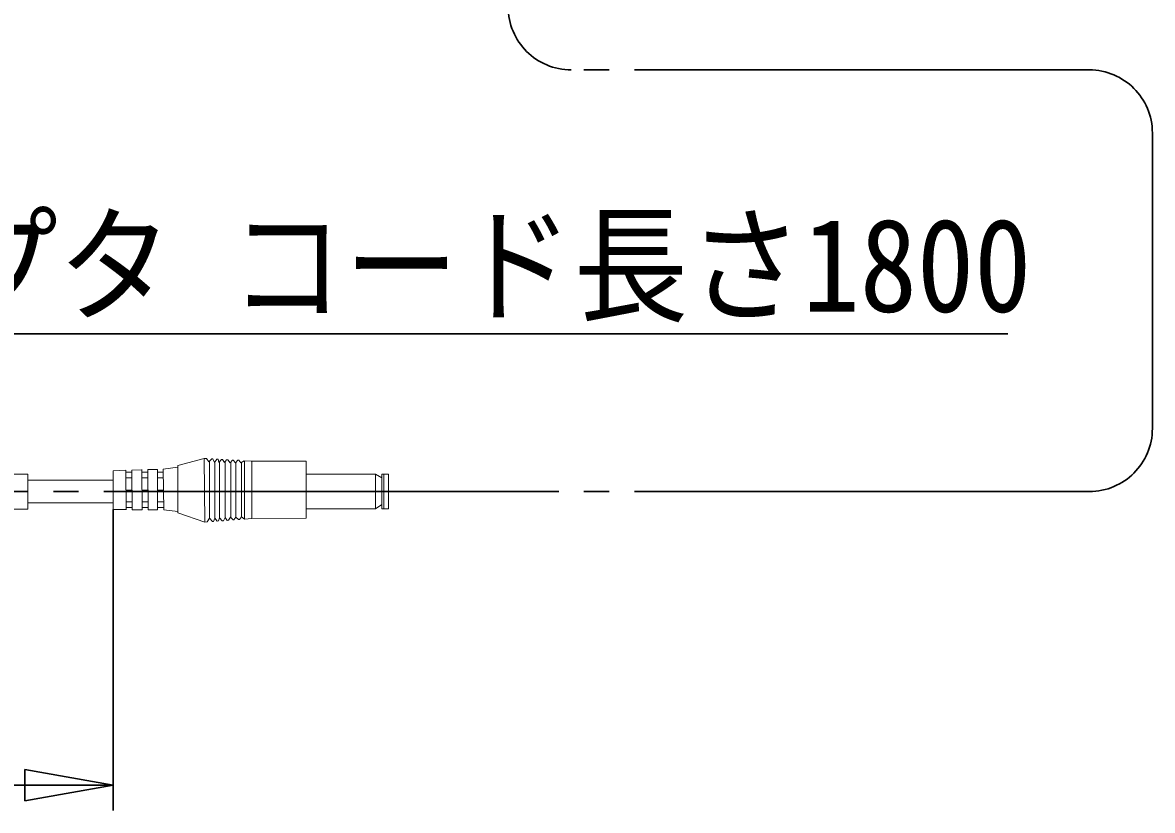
# Model space of a CAD drawing. Units: millimetres at full size, sheet at 1:4; details may follow other scales. Extents: x -840 to 0, y -594 to 594.
# Drawn here: x -512.9 to -334, y -423.3 to -298.5 of the extents above; entities that cross this region are included whole.
import ezdxf
from ezdxf.enums import TextEntityAlignment as Align

# ---------------------------------------------------------------- set-up
doc = ezdxf.new("R2010")
doc.units = ezdxf.units.MM
doc.header["$LTSCALE"] = 4
doc.linetypes.add('LONG_CHAIN', pattern=[21, 18, -1, 1, -1])
doc.layers.add('0-0_EY507-2T', color=7, linetype='Continuous', lineweight=15)
doc.styles.add('ＭＳ 明朝', font='')
doc.styles.get('ＭＳ 明朝').set_extended_font_data('MS Mincho')

msp = doc.modelspace()

# ---------------------------------------------------------------- linework, layer by layer
at = {"layer": '0-0_EY507-2T', "color": 2, "linetype": 'LONG_CHAIN', "lineweight": 30}
for p, q in [((-344, -306.026), (-426, -306.026)), ((-334, -362.806), (-334, -316.026)), ((-344, -372.806), (-677.434, -372.806))]:
    msp.add_line(p, q, dxfattribs=at)
at = {"layer": '0-0_EY507-2T'}
for p, q in [((-488.273, -368.677), (-484.125, -367.557)), ((-484.125, -367.557), (-483.744, -367.557)), ((-484.125, -367.557), (-484.04, -377.632)), ((-483.278, -368.022), (-483.278, -377.04)), ((-482.897, -367.599), (-482.77, -367.641)), ((-482.431, -368.065), (-482.431, -376.997)), ((-482.135, -367.684), (-481.923, -367.684)), ((-481.923, -367.684), (-481.796, -368.192)), ((-481.712, -368.107), (-481.712, -376.955)), ((-481.204, -367.726), (-480.907, -368.192)), ((-480.823, -368.065), (-480.823, -376.912)), ((-479.891, -368.107), (-479.891, -376.912)), ((-479.637, -367.811), (-479.51, -367.811)), ((-479.51, -367.811), (-479.172, -368.234)), ((-479.172, -368.234), (-478.791, -367.853)), ((-479.087, -368.15), (-479.087, -376.87)), ((-478.325, -368.277), (-477.817, -367.938)), ((-478.24, -368.234), (-478.24, -376.828)), ((-477.817, -367.938), (-476.674, -367.98)), ((-477.732, -367.938), (-477.732, -377.166)), ((-476.674, -367.98), (-467.953, -367.98)), ((-476.589, -367.98), (-476.589, -377.082)), ((-512.018, -370.028), (-519.018, -370.028)), ((-512.018, -375.584), (-512.018, -370.028)), ((-498.518, -369.504), (-496.528, -369.419)), ((-498.518, -369.504), (-498.518, -375.643)), ((-496.528, -369.419), (-496.486, -375.685)), ((-496.528, -369.716), (-495.597, -369.716)), ((-495.597, -369.419), (-493.988, -369.377)), ((-495.597, -369.419), (-495.512, -375.685)), ((-493.988, -369.335), (-493.946, -375.685)), ((-493.988, -369.716), (-493.057, -369.716)), ((-493.057, -369.335), (-491.533, -369.293)), ((-493.057, -369.335), (-492.972, -375.685)), ((-491.533, -369.293), (-491.491, -375.685)), ((-491.533, -369.716), (-490.602, -369.716)), ((-488.273, -368.954), (-490.602, -369.25)), ((-490.602, -369.25), (-490.517, -375.727)), ((-488.273, -368.677), (-488.273, -376.193)), ((-456.989, -370.055), (-456.015, -370.647)), ((-455.677, -375.558), (-455.677, -370.055)), ((-512.018, -371.028), (-498.518, -371.028)), ((-498.518, -370.732), (-498.518, -374.415)), ((-495.555, -370.647), (-496.528, -370.647)), ((-493.015, -370.647), (-493.988, -370.647)), ((-490.559, -370.647), (-491.533, -370.647)), ((-495.555, -372.594), (-496.528, -372.594)), ((-493.015, -372.594), (-493.988, -372.594)), ((-490.559, -372.594), (-491.533, -372.594)), ((-519.018, -375.584), (-512.018, -375.584)), ((-512.018, -374.584), (-498.518, -374.584)), ((-495.512, -374.457), (-496.486, -374.457)), ((-496.486, -375.346), (-495.512, -375.346)), ((-492.972, -374.457), (-493.946, -374.457)), ((-493.946, -375.346), (-492.972, -375.346)), ((-490.559, -374.457), (-491.491, -374.457)), ((-491.491, -375.346), (-490.517, -375.346)), ((-456.015, -374.881), (-456.989, -375.558)), ((-456.015, -374.838), (-456.015, -374.881)), ((-498.518, -375.643), (-496.486, -375.643)), ((-495.512, -375.685), (-493.946, -375.685)), ((-492.972, -375.685), (-491.491, -375.685)), ((-488.273, -375.981), (-490.517, -375.727)), ((-488.273, -376.193), (-484.04, -377.632)), ((-483.659, -377.59), (-483.278, -377.04)), ((-483.278, -377.04), (-482.812, -377.547)), ((-481.839, -377.463), (-481.712, -376.955)), ((-481.077, -377.421), (-480.823, -376.912)), ((-480.823, -376.912), (-480.484, -377.378)), ((-479.426, -377.294), (-479.087, -376.87)), ((-479.087, -376.87), (-478.706, -377.209)), ((-484.04, -377.632), (-483.659, -377.59))]:
    msp.add_line(p, q, dxfattribs=at)
at = {"layer": '0-0_EY507-2T', "color": 2, "lineweight": 30}
for p, q in [((-498.518, -375.643), (-498.518, -423.306)), ((-498.518, -419.306), (-576.518, -419.306))]:
    msp.add_line(p, q, dxfattribs=at)
msp.add_lwpolyline([(-605.291, -311.934), (-584.568, -347.827), (-356.883, -347.827)], dxfattribs=at)
at = {"layer": '0-0_EY507-2T'}
for points in [[(-482.897, -367.599), (-483.363, -368.107), (-483.744, -367.557)], [(-482.77, -367.641), (-482.516, -368.192), (-482.135, -367.684)], [(-481.796, -368.192), (-481.373, -367.726), (-481.204, -367.726)], [(-480.357, -367.769), (-480.569, -367.769), (-480.907, -368.192)], [(-480.357, -367.769), (-480.018, -368.234), (-479.637, -367.811)], [(-478.325, -368.277), (-478.621, -367.853), (-478.791, -367.853)], [(-467.953, -367.98), (-467.953, -377.04), (-476.589, -377.082)], [(-467.953, -370.055), (-456.989, -370.055), (-456.989, -375.558), (-467.953, -375.558)], [(-454.957, -375.558), (-454.957, -370.055), (-456.015, -370.055)], [(-456.015, -370.055), (-456.015, -375.558), (-454.957, -375.558)], [(-482.812, -377.547), (-482.643, -377.547), (-482.431, -376.997)], [(-481.839, -377.463), (-482.05, -377.505), (-482.431, -376.997)], [(-481.712, -376.955), (-481.288, -377.421), (-481.077, -377.421)], [(-480.484, -377.378), (-480.272, -377.336), (-479.934, -376.87)], [(-479.426, -377.294), (-479.553, -377.294), (-479.934, -376.87)], [(-478.24, -376.828), (-478.537, -377.209), (-478.706, -377.209)], [(-478.24, -376.828), (-477.732, -377.166), (-476.589, -377.082)]]:
    msp.add_lwpolyline(points, dxfattribs=at)
at = {"layer": '0-0_EY507-2T', "color": 2, "lineweight": 30}
msp.add_lwpolyline([(-512.518, -421.775), (-498.518, -419.306), (-512.518, -416.838)], close=True, dxfattribs=at)
msp.add_lwpolyline([(-512.518, -421.775), (-498.518, -419.306), (-512.518, -416.838)], close=True, dxfattribs=at)
at = {"layer": '0-0_EY507-2T', "color": 2, "linetype": 'LONG_CHAIN', "lineweight": 30}
for centre, start, end in [((-426, -296.026), 180, 270), ((-344, -316.026), 0, 90), ((-344, -362.806), 270, 0)]:
    msp.add_arc(centre, 10, start, end, dxfattribs=at)

# ---------------------------------------------------------------- texts
at = {"layer": '0-0_EY507-2T', "style": 'ＭＳ 明朝', "width": 0.9}
msp.add_text('ACアダプタ コード長さ1800', height=14.78, dxfattribs=at).set_placement((-579.815, -348.774), align=Align.BOTTOM_LEFT)

doc.saveas('drawing.dxf')
